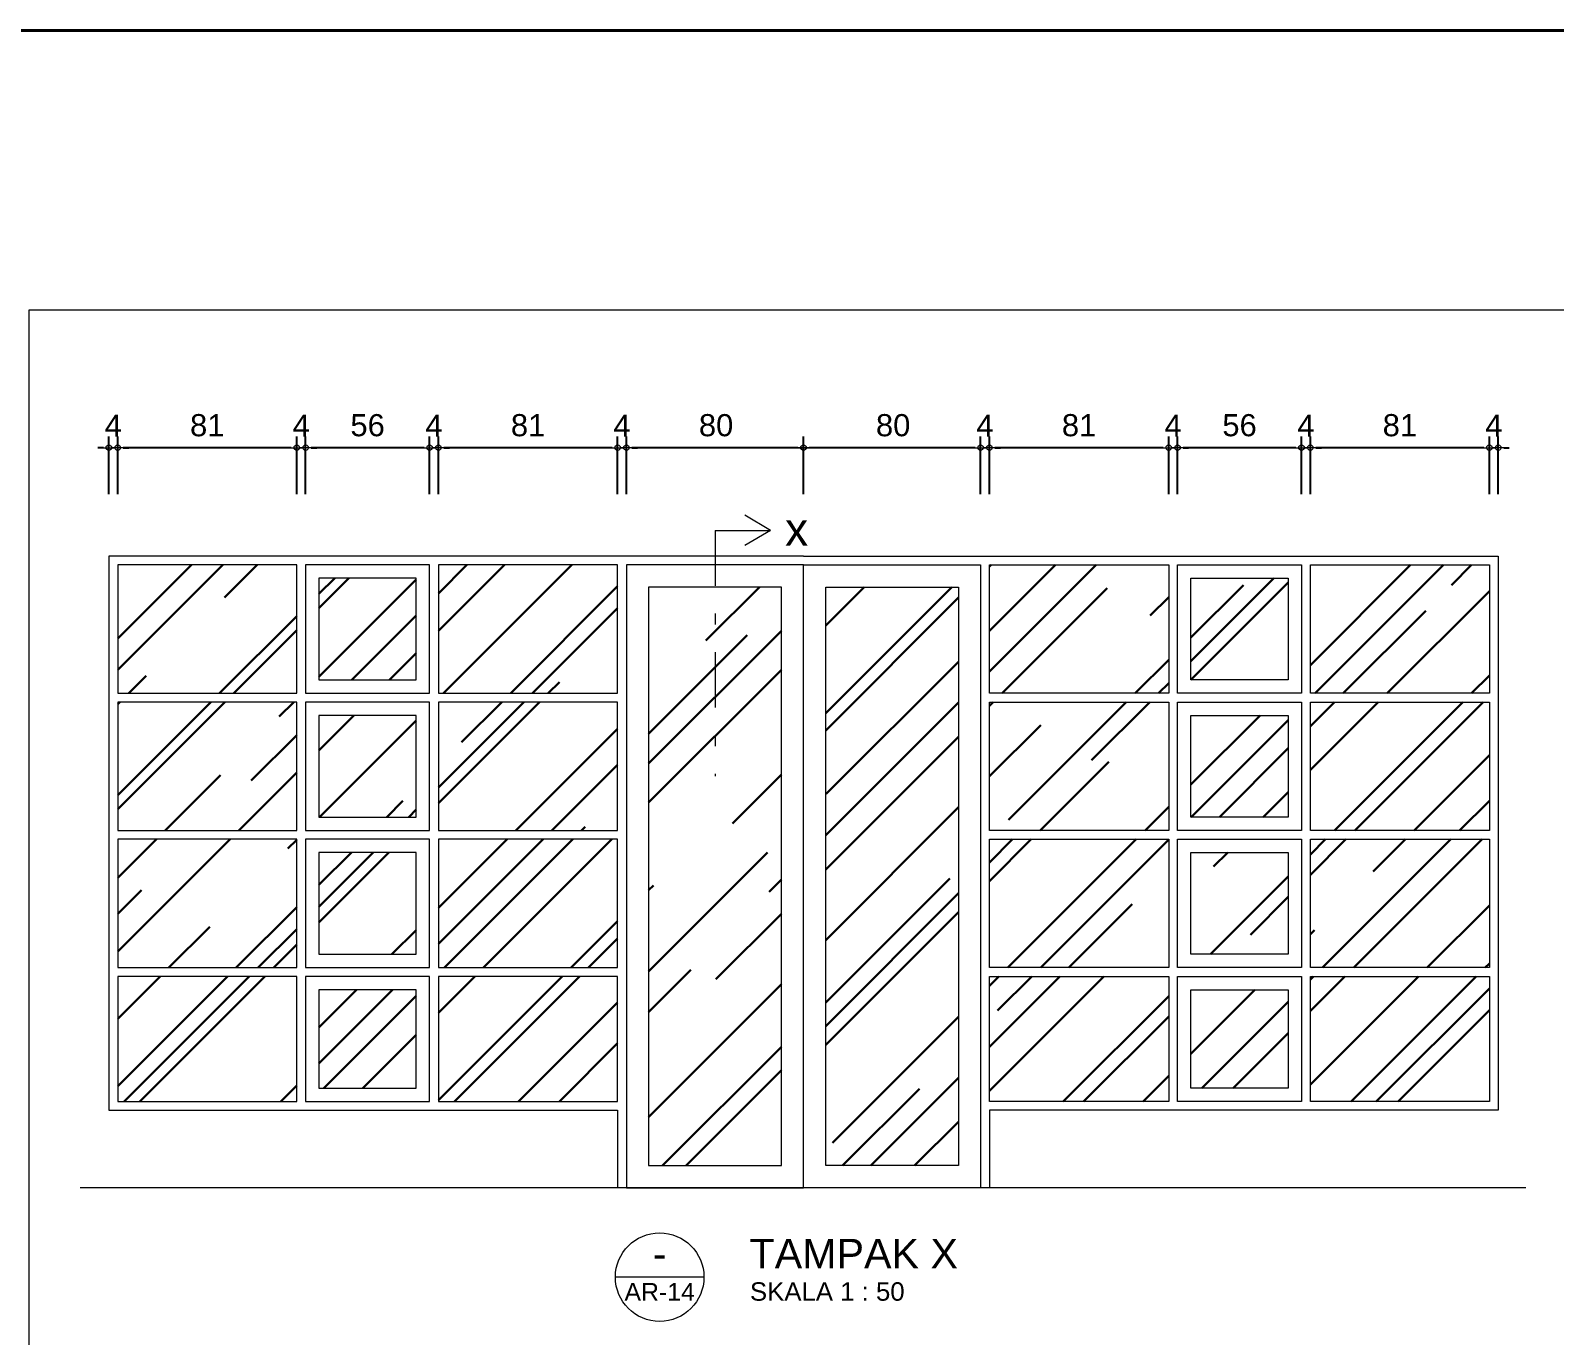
# Model space of a CAD drawing. Header units: inches. Extents: x 249 to 1192, y -18 to 440.
# Drawn here: x 263.62 to 277.4, y 157.69 to 169.49 of the extents above; entities that cross this region are included whole.
import ezdxf
from ezdxf.enums import TextEntityAlignment as Align

# ---------------------------------------------------------------- set-up
doc = ezdxf.new("R2010")
doc.units = ezdxf.units.IN
doc.header["$MEASUREMENT"] = 0
doc.linetypes.add('DASHDOT', pattern=[1, 0.5, -0.25, 0, -0.25])
for name, color, linetype, lineweight in [('GRS KOP', 1, 'Continuous', 40), ('KACA', 141, 'Continuous', 30), ('KOP', 7, 'Continuous', 20), ('KUSEN', 16, 'Continuous', 15), ('NOT', 7, 'Continuous', 9), ('TEXS', 7, 'Continuous', 9)]:
    doc.layers.add(name, color=color, linetype=linetype, lineweight=lineweight)
doc.styles.add('S', font='SIMPLEX', dxfattribs={"width": 1.1})
doc.styles.get("Standard").update_dxf_attribs({"font": 'arial.ttf'})
doc.dimstyles.new('SK-50', dxfattribs={"dimtxt": 0.25, "dimasz": 0.1, "dimexe": 0.1, "dimexo": 0, "dimgap": 0.1, "dimtad": 1, "dimdec": 0, "dimlfac": 50, "dimzin": 12, "dimdsep": 46, "dimtxsty": 'Standard', "dimblk": 'BULAT', "dimcen": 0.1, "dimadec": 0, "dimazin": 3, "dimtfac": 1, "dimtdec": 0, "dimtix": 1, "dimtofl": 0, "dimtmove": 0, "dimatfit": 3, "dimldrblk": 'BULAT', "dimfxl": 0, "dimtolj": 1, "dimtzin": 0, "dimarcsym": 0})

# ---------------------------------------------------------------- blocks, each defined once
blk = doc.blocks.new('KOP-ARS')
at = {"layer": 'GRS KOP'}
blk.add_line((83, 54), (1, 54), dxfattribs=at)
at = {"layer": 'KOP'}
for tag, height, p in [('SUKMA', 0.2, (78, 9.9)), ('1:100', 0.25, (81.3, 5.5)), ('1:100', 0.25, (81.3, 4.9)), ('1:100', 0.25, (81.3, 4.3)), ('AR-01', 0.35, (78.15, 2.7)), ('10', 0.35, (81.3, 2.7)), ('2012', 0.35, (81.3, 1.7))]:
    blk.add_attdef(tag, text='', height=height, dxfattribs=at).set_placement(p, align=Align.MIDDLE)
for p in [(73.7, 5.325), (73.7, 4.725), (73.7, 4.125)]:
    blk.add_attdef('-', p, '', height=0.35, dxfattribs=at)
blk = doc.blocks.new('BULAT')
for p, q in [((-1, 0), (1, 0)), ((0, -1), (0, 1))]:
    blk.add_line(p, q)
blk.add_circle((0, 0), 0.5)
blk = doc.blocks.new('*D564')
at = {"layer": 'DEFPOINTS', "color": 0}
for p in [(264.332, 165.717), (264.332, 165.297), (264.412, 165.297)]:
    blk.add_point(p, dxfattribs=at)
at = {"layer": 'TEXS', "color": 0, "lineweight": -2}
for p, q in [((264.332, 165.297), (264.332, 165.817)), ((264.412, 165.297), (264.412, 165.817)), ((264.282, 165.717), (264.232, 165.717)), ((264.462, 165.717), (264.512, 165.717))]:
    blk.add_line(p, q, dxfattribs=at)
at = {"layer": 'TEXS', "color": 0, "lineweight": -2, "xscale": 0.05, "yscale": 0.05, "zscale": 0.05}
blk.add_blockref('BULAT', (264.332, 165.717), dxfattribs=at)
at = {"layer": 'TEXS', "color": 0, "lineweight": -2, "xscale": 0.05, "yscale": 0.05, "zscale": 0.05, "rotation": 180}
blk.add_blockref('BULAT', (264.412, 165.717), dxfattribs=at)
at = {"layer": 'TEXS', "color": 0, "insert": (264.372, 165.917), "char_height": 0.2, "attachment_point": 5}
blk.add_mtext('\\A1;4', dxfattribs=at)
blk = doc.blocks.new('*D565')
at = {"layer": 'DEFPOINTS', "color": 0}
for p in [(264.412, 165.717), (264.412, 165.297), (266.03, 165.297)]:
    blk.add_point(p, dxfattribs=at)
at = {"layer": 'TEXS', "color": 0, "lineweight": -2}
for p, q in [((264.412, 165.297), (264.412, 165.817)), ((266.03, 165.297), (266.03, 165.817)), ((265.98, 165.717), (264.462, 165.717))]:
    blk.add_line(p, q, dxfattribs=at)
at = {"layer": 'TEXS', "color": 0, "lineweight": -2, "xscale": 0.05, "yscale": 0.05, "zscale": 0.05, "rotation": 180}
blk.add_blockref('BULAT', (264.412, 165.717), dxfattribs=at)
at = {"layer": 'TEXS', "color": 0, "lineweight": -2, "xscale": 0.05, "yscale": 0.05, "zscale": 0.05}
blk.add_blockref('BULAT', (266.03, 165.717), dxfattribs=at)
at = {"layer": 'TEXS', "color": 0, "insert": (265.221, 165.919), "char_height": 0.2, "attachment_point": 5}
blk.add_mtext('\\A1;81', dxfattribs=at)
blk = doc.blocks.new('*D566')
at = {"layer": 'DEFPOINTS', "color": 0}
for p in [(266.03, 165.717), (266.03, 165.297), (266.11, 165.297)]:
    blk.add_point(p, dxfattribs=at)
at = {"layer": 'TEXS', "color": 0, "lineweight": -2}
for p, q in [((266.03, 165.297), (266.03, 165.817)), ((266.11, 165.297), (266.11, 165.817)), ((265.98, 165.717), (265.93, 165.717)), ((266.16, 165.717), (266.21, 165.717))]:
    blk.add_line(p, q, dxfattribs=at)
at = {"layer": 'TEXS', "color": 0, "lineweight": -2, "xscale": 0.05, "yscale": 0.05, "zscale": 0.05}
blk.add_blockref('BULAT', (266.03, 165.717), dxfattribs=at)
at = {"layer": 'TEXS', "color": 0, "lineweight": -2, "xscale": 0.05, "yscale": 0.05, "zscale": 0.05, "rotation": 180}
blk.add_blockref('BULAT', (266.11, 165.717), dxfattribs=at)
at = {"layer": 'TEXS', "color": 0, "insert": (266.07, 165.917), "char_height": 0.2, "attachment_point": 5}
blk.add_mtext('\\A1;4', dxfattribs=at)
blk = doc.blocks.new('*D567')
at = {"layer": 'DEFPOINTS', "color": 0}
for p in [(266.11, 165.717), (266.11, 165.297), (267.23, 165.297)]:
    blk.add_point(p, dxfattribs=at)
at = {"layer": 'TEXS', "color": 0, "lineweight": -2}
for p, q in [((266.11, 165.297), (266.11, 165.817)), ((267.23, 165.297), (267.23, 165.817)), ((267.18, 165.717), (266.16, 165.717))]:
    blk.add_line(p, q, dxfattribs=at)
at = {"layer": 'TEXS', "color": 0, "lineweight": -2, "xscale": 0.05, "yscale": 0.05, "zscale": 0.05, "rotation": 180}
blk.add_blockref('BULAT', (266.11, 165.717), dxfattribs=at)
at = {"layer": 'TEXS', "color": 0, "lineweight": -2, "xscale": 0.05, "yscale": 0.05, "zscale": 0.05}
blk.add_blockref('BULAT', (267.23, 165.717), dxfattribs=at)
at = {"layer": 'TEXS', "color": 0, "insert": (266.67, 165.919), "char_height": 0.2, "attachment_point": 5}
blk.add_mtext('\\A1;56', dxfattribs=at)
blk = doc.blocks.new('*D568')
at = {"layer": 'DEFPOINTS', "color": 0}
for p in [(267.23, 165.717), (267.23, 165.297), (267.31, 165.297)]:
    blk.add_point(p, dxfattribs=at)
at = {"layer": 'TEXS', "color": 0, "lineweight": -2}
for p, q in [((267.23, 165.297), (267.23, 165.817)), ((267.31, 165.297), (267.31, 165.817)), ((267.18, 165.717), (267.13, 165.717)), ((267.36, 165.717), (267.41, 165.717))]:
    blk.add_line(p, q, dxfattribs=at)
at = {"layer": 'TEXS', "color": 0, "lineweight": -2, "xscale": 0.05, "yscale": 0.05, "zscale": 0.05}
blk.add_blockref('BULAT', (267.23, 165.717), dxfattribs=at)
at = {"layer": 'TEXS', "color": 0, "lineweight": -2, "xscale": 0.05, "yscale": 0.05, "zscale": 0.05, "rotation": 180}
blk.add_blockref('BULAT', (267.31, 165.717), dxfattribs=at)
at = {"layer": 'TEXS', "color": 0, "insert": (267.27, 165.917), "char_height": 0.2, "attachment_point": 5}
blk.add_mtext('\\A1;4', dxfattribs=at)
blk = doc.blocks.new('*D569')
at = {"layer": 'DEFPOINTS', "color": 0}
for p in [(267.31, 165.717), (267.31, 165.297), (268.929, 165.297)]:
    blk.add_point(p, dxfattribs=at)
at = {"layer": 'TEXS', "color": 0, "lineweight": -2}
for p, q in [((267.31, 165.297), (267.31, 165.817)), ((268.929, 165.297), (268.929, 165.817)), ((268.879, 165.717), (267.36, 165.717))]:
    blk.add_line(p, q, dxfattribs=at)
at = {"layer": 'TEXS', "color": 0, "lineweight": -2, "xscale": 0.05, "yscale": 0.05, "zscale": 0.05, "rotation": 180}
blk.add_blockref('BULAT', (267.31, 165.717), dxfattribs=at)
at = {"layer": 'TEXS', "color": 0, "lineweight": -2, "xscale": 0.05, "yscale": 0.05, "zscale": 0.05}
blk.add_blockref('BULAT', (268.929, 165.717), dxfattribs=at)
at = {"layer": 'TEXS', "color": 0, "insert": (268.12, 165.919), "char_height": 0.2, "attachment_point": 5}
blk.add_mtext('\\A1;81', dxfattribs=at)
blk = doc.blocks.new('*D570')
at = {"layer": 'DEFPOINTS', "color": 0}
for p in [(268.929, 165.717), (268.929, 165.297), (269.009, 165.297)]:
    blk.add_point(p, dxfattribs=at)
at = {"layer": 'TEXS', "color": 0, "lineweight": -2}
for p, q in [((268.929, 165.297), (268.929, 165.817)), ((269.009, 165.297), (269.009, 165.817)), ((268.879, 165.717), (268.829, 165.717)), ((269.059, 165.717), (269.109, 165.717))]:
    blk.add_line(p, q, dxfattribs=at)
at = {"layer": 'TEXS', "color": 0, "lineweight": -2, "xscale": 0.05, "yscale": 0.05, "zscale": 0.05}
blk.add_blockref('BULAT', (268.929, 165.717), dxfattribs=at)
at = {"layer": 'TEXS', "color": 0, "lineweight": -2, "xscale": 0.05, "yscale": 0.05, "zscale": 0.05, "rotation": 180}
blk.add_blockref('BULAT', (269.009, 165.717), dxfattribs=at)
at = {"layer": 'TEXS', "color": 0, "insert": (268.969, 165.917), "char_height": 0.2, "attachment_point": 5}
blk.add_mtext('\\A1;4', dxfattribs=at)
blk = doc.blocks.new('*D571')
at = {"layer": 'DEFPOINTS', "color": 0}
for p in [(269.009, 165.717), (269.009, 165.297), (270.609, 165.297)]:
    blk.add_point(p, dxfattribs=at)
at = {"layer": 'TEXS', "color": 0, "lineweight": -2}
for p, q in [((269.009, 165.297), (269.009, 165.817)), ((270.609, 165.297), (270.609, 165.817)), ((270.559, 165.717), (269.059, 165.717))]:
    blk.add_line(p, q, dxfattribs=at)
at = {"layer": 'TEXS', "color": 0, "lineweight": -2, "xscale": 0.05, "yscale": 0.05, "zscale": 0.05, "rotation": 180}
blk.add_blockref('BULAT', (269.009, 165.717), dxfattribs=at)
at = {"layer": 'TEXS', "color": 0, "lineweight": -2, "xscale": 0.05, "yscale": 0.05, "zscale": 0.05}
blk.add_blockref('BULAT', (270.609, 165.717), dxfattribs=at)
at = {"layer": 'TEXS', "color": 0, "insert": (269.819, 165.919), "char_height": 0.2, "attachment_point": 5}
blk.add_mtext('\\A1;80', dxfattribs=at)
blk = doc.blocks.new('*D572')
at = {"layer": 'DEFPOINTS', "color": 0}
for p in [(270.609, 165.717), (270.609, 165.297), (272.209, 165.297)]:
    blk.add_point(p, dxfattribs=at)
at = {"layer": 'TEXS', "color": 0, "lineweight": -2}
for p, q in [((270.609, 165.297), (270.609, 165.817)), ((272.209, 165.297), (272.209, 165.817)), ((272.159, 165.717), (270.659, 165.717))]:
    blk.add_line(p, q, dxfattribs=at)
at = {"layer": 'TEXS', "color": 0, "lineweight": -2, "xscale": 0.05, "yscale": 0.05, "zscale": 0.05, "rotation": 180}
blk.add_blockref('BULAT', (270.609, 165.717), dxfattribs=at)
at = {"layer": 'TEXS', "color": 0, "lineweight": -2, "xscale": 0.05, "yscale": 0.05, "zscale": 0.05}
blk.add_blockref('BULAT', (272.209, 165.717), dxfattribs=at)
at = {"layer": 'TEXS', "color": 0, "insert": (271.419, 165.919), "char_height": 0.2, "attachment_point": 5}
blk.add_mtext('\\A1;80', dxfattribs=at)
blk = doc.blocks.new('*D573')
at = {"layer": 'DEFPOINTS', "color": 0}
for p in [(272.209, 165.717), (272.209, 165.297), (272.289, 165.297)]:
    blk.add_point(p, dxfattribs=at)
at = {"layer": 'TEXS', "color": 0, "lineweight": -2}
for p, q in [((272.209, 165.297), (272.209, 165.817)), ((272.289, 165.297), (272.289, 165.817)), ((272.159, 165.717), (272.109, 165.717)), ((272.339, 165.717), (272.389, 165.717))]:
    blk.add_line(p, q, dxfattribs=at)
at = {"layer": 'TEXS', "color": 0, "lineweight": -2, "xscale": 0.05, "yscale": 0.05, "zscale": 0.05}
blk.add_blockref('BULAT', (272.209, 165.717), dxfattribs=at)
at = {"layer": 'TEXS', "color": 0, "lineweight": -2, "xscale": 0.05, "yscale": 0.05, "zscale": 0.05, "rotation": 180}
blk.add_blockref('BULAT', (272.289, 165.717), dxfattribs=at)
at = {"layer": 'TEXS', "color": 0, "insert": (272.249, 165.917), "char_height": 0.2, "attachment_point": 5}
blk.add_mtext('\\A1;4', dxfattribs=at)
blk = doc.blocks.new('*D574')
at = {"layer": 'DEFPOINTS', "color": 0}
for p in [(272.289, 165.717), (272.289, 165.297), (273.909, 165.297)]:
    blk.add_point(p, dxfattribs=at)
at = {"layer": 'TEXS', "color": 0, "lineweight": -2}
for p, q in [((272.289, 165.297), (272.289, 165.817)), ((273.909, 165.297), (273.909, 165.817)), ((273.859, 165.717), (272.339, 165.717))]:
    blk.add_line(p, q, dxfattribs=at)
at = {"layer": 'TEXS', "color": 0, "lineweight": -2, "xscale": 0.05, "yscale": 0.05, "zscale": 0.05, "rotation": 180}
blk.add_blockref('BULAT', (272.289, 165.717), dxfattribs=at)
at = {"layer": 'TEXS', "color": 0, "lineweight": -2, "xscale": 0.05, "yscale": 0.05, "zscale": 0.05}
blk.add_blockref('BULAT', (273.909, 165.717), dxfattribs=at)
at = {"layer": 'TEXS', "color": 0, "insert": (273.099, 165.919), "char_height": 0.2, "attachment_point": 5}
blk.add_mtext('\\A1;81', dxfattribs=at)
blk = doc.blocks.new('*D575')
at = {"layer": 'DEFPOINTS', "color": 0}
for p in [(273.909, 165.717), (273.909, 165.297), (273.989, 165.297)]:
    blk.add_point(p, dxfattribs=at)
at = {"layer": 'TEXS', "color": 0, "lineweight": -2}
for p, q in [((273.909, 165.297), (273.909, 165.817)), ((273.989, 165.297), (273.989, 165.817)), ((273.859, 165.717), (273.809, 165.717)), ((274.039, 165.717), (274.089, 165.717))]:
    blk.add_line(p, q, dxfattribs=at)
at = {"layer": 'TEXS', "color": 0, "lineweight": -2, "xscale": 0.05, "yscale": 0.05, "zscale": 0.05}
blk.add_blockref('BULAT', (273.909, 165.717), dxfattribs=at)
at = {"layer": 'TEXS', "color": 0, "lineweight": -2, "xscale": 0.05, "yscale": 0.05, "zscale": 0.05, "rotation": 180}
blk.add_blockref('BULAT', (273.989, 165.717), dxfattribs=at)
at = {"layer": 'TEXS', "color": 0, "insert": (273.949, 165.917), "char_height": 0.2, "attachment_point": 5}
blk.add_mtext('\\A1;4', dxfattribs=at)
blk = doc.blocks.new('*D576')
at = {"layer": 'DEFPOINTS', "color": 0}
for p in [(273.989, 165.717), (273.989, 165.297), (275.109, 165.297)]:
    blk.add_point(p, dxfattribs=at)
at = {"layer": 'TEXS', "color": 0, "lineweight": -2}
for p, q in [((273.989, 165.297), (273.989, 165.817)), ((275.109, 165.297), (275.109, 165.817)), ((275.059, 165.717), (274.039, 165.717))]:
    blk.add_line(p, q, dxfattribs=at)
at = {"layer": 'TEXS', "color": 0, "lineweight": -2, "xscale": 0.05, "yscale": 0.05, "zscale": 0.05, "rotation": 180}
blk.add_blockref('BULAT', (273.989, 165.717), dxfattribs=at)
at = {"layer": 'TEXS', "color": 0, "lineweight": -2, "xscale": 0.05, "yscale": 0.05, "zscale": 0.05}
blk.add_blockref('BULAT', (275.109, 165.717), dxfattribs=at)
at = {"layer": 'TEXS', "color": 0, "insert": (274.549, 165.919), "char_height": 0.2, "attachment_point": 5}
blk.add_mtext('\\A1;56', dxfattribs=at)
blk = doc.blocks.new('*D577')
at = {"layer": 'DEFPOINTS', "color": 0}
for p in [(275.109, 165.717), (275.109, 165.297), (275.189, 165.297)]:
    blk.add_point(p, dxfattribs=at)
at = {"layer": 'TEXS', "color": 0, "lineweight": -2}
for p, q in [((275.109, 165.297), (275.109, 165.817)), ((275.189, 165.297), (275.189, 165.817)), ((275.059, 165.717), (275.009, 165.717)), ((275.239, 165.717), (275.289, 165.717))]:
    blk.add_line(p, q, dxfattribs=at)
at = {"layer": 'TEXS', "color": 0, "lineweight": -2, "xscale": 0.05, "yscale": 0.05, "zscale": 0.05}
blk.add_blockref('BULAT', (275.109, 165.717), dxfattribs=at)
at = {"layer": 'TEXS', "color": 0, "lineweight": -2, "xscale": 0.05, "yscale": 0.05, "zscale": 0.05, "rotation": 180}
blk.add_blockref('BULAT', (275.189, 165.717), dxfattribs=at)
at = {"layer": 'TEXS', "color": 0, "insert": (275.149, 165.917), "char_height": 0.2, "attachment_point": 5}
blk.add_mtext('\\A1;4', dxfattribs=at)
blk = doc.blocks.new('*D578')
at = {"layer": 'DEFPOINTS', "color": 0}
for p in [(275.189, 165.717), (275.189, 165.297), (276.807, 165.297)]:
    blk.add_point(p, dxfattribs=at)
at = {"layer": 'TEXS', "color": 0, "lineweight": -2}
for p, q in [((275.189, 165.297), (275.189, 165.817)), ((276.807, 165.297), (276.807, 165.817)), ((276.757, 165.717), (275.239, 165.717))]:
    blk.add_line(p, q, dxfattribs=at)
at = {"layer": 'TEXS', "color": 0, "lineweight": -2, "xscale": 0.05, "yscale": 0.05, "zscale": 0.05, "rotation": 180}
blk.add_blockref('BULAT', (275.189, 165.717), dxfattribs=at)
at = {"layer": 'TEXS', "color": 0, "lineweight": -2, "xscale": 0.05, "yscale": 0.05, "zscale": 0.05}
blk.add_blockref('BULAT', (276.807, 165.717), dxfattribs=at)
at = {"layer": 'TEXS', "color": 0, "insert": (275.998, 165.919), "char_height": 0.2, "attachment_point": 5}
blk.add_mtext('\\A1;81', dxfattribs=at)
blk = doc.blocks.new('*D579')
at = {"layer": 'DEFPOINTS', "color": 0}
for p in [(276.807, 165.717), (276.807, 165.297), (276.887, 165.297)]:
    blk.add_point(p, dxfattribs=at)
at = {"layer": 'TEXS', "color": 0, "lineweight": -2}
for p, q in [((276.807, 165.297), (276.807, 165.817)), ((276.887, 165.297), (276.887, 165.817)), ((276.757, 165.717), (276.707, 165.717)), ((276.937, 165.717), (276.987, 165.717))]:
    blk.add_line(p, q, dxfattribs=at)
at = {"layer": 'TEXS', "color": 0, "lineweight": -2, "xscale": 0.05, "yscale": 0.05, "zscale": 0.05}
blk.add_blockref('BULAT', (276.807, 165.717), dxfattribs=at)
at = {"layer": 'TEXS', "color": 0, "lineweight": -2, "xscale": 0.05, "yscale": 0.05, "zscale": 0.05, "rotation": 180}
blk.add_blockref('BULAT', (276.887, 165.717), dxfattribs=at)
at = {"layer": 'TEXS', "color": 0, "insert": (276.847, 165.917), "char_height": 0.2, "attachment_point": 5}
blk.add_mtext('\\A1;4', dxfattribs=at)
blk = doc.blocks.new('Ndtpd')
blk.add_line((0.747, 0), (-0.747, 0))
blk.add_circle((0, 0), 0.747)
at = {"color": 10, "style": 'S', "width": 1.1, "flags": 4}
blk.add_attdef('NO', text='', height=0.5, dxfattribs=at).set_placement((0, 0.148), align=Align.CENTER)
blk.add_attdef('NDTPD', (1.516, 0.148), '', height=0.5, dxfattribs=at)
at = {"color": 5, "style": 'S', "width": 1.1, "flags": 4}
blk.add_attdef('NOLBR', text='', height=0.3, dxfattribs=at).set_placement((0, -0.398), align=Align.CENTER)
blk.add_attdef('SKALA', (1.523, -0.398), '', height=0.3, dxfattribs=at)

msp = doc.modelspace()

# ---------------------------------------------------------------- hatches: boundary and pattern name
at = {"layer": 'KACA'}
h = msp.add_hatch(dxfattribs=at)
h.set_pattern_fill('AR-RROOF', color=256, angle=45, style=0)
h.set_pattern_definition([(45, (-90.5258, -210.7459), (0.8485281, 2.2627417), [15, -2, 5, -1]), (45, (-89.9389, -209.4518), (-1.6475588, 0.2333452), [3, -0.33, 6, -0.75]), (45, (-90.77326, -209.79126), (3.2031937, 4.1507168), [8, -1.4, 4, -1])])
h.paths.add_polyline_path([(266.0298, 164.6574), (264.4122, 164.6574), (264.4122, 163.4974), (266.0298, 163.4974)])
h.paths.add_polyline_path([(267.1098, 164.5374), (266.2298, 164.5374), (266.2298, 163.6174), (267.1098, 163.6174)])
h.paths.add_polyline_path([(268.9294, 164.6574), (267.3098, 164.6574), (267.3098, 163.4974), (268.9294, 163.4974)])
h.paths.add_polyline_path([(266.0298, 163.4174), (264.4122, 163.4174), (264.4122, 162.2574), (266.0298, 162.2574)])
h.paths.add_polyline_path([(267.1098, 163.2974), (266.2298, 163.2974), (266.2298, 162.3774), (267.1098, 162.3774)])
h.paths.add_polyline_path([(266.0298, 162.1774), (264.4122, 162.1774), (264.4122, 161.0174), (266.0298, 161.0174)])
h.paths.add_polyline_path([(266.0298, 160.9374), (264.4122, 160.9374), (264.4122, 159.8074), (266.0298, 159.8074)])
h.paths.add_polyline_path([(267.1098, 160.8174), (266.2298, 160.8174), (266.2298, 159.9274), (267.1098, 159.9274)])
h.paths.add_polyline_path([(267.1098, 162.0574), (266.2298, 162.0574), (266.2298, 161.1374), (267.1098, 161.1374)])
h.paths.add_polyline_path([(268.9294, 163.4174), (267.3098, 163.4174), (267.3098, 162.2574), (268.9294, 162.2574)])
h.paths.add_polyline_path([(268.9294, 162.1774), (267.3098, 162.1774), (267.3098, 161.0174), (268.9294, 161.0174)])
h.paths.add_polyline_path([(268.9294, 160.9374), (267.3098, 160.9374), (267.3098, 159.8074), (268.9294, 159.8074)])
h.paths.add_polyline_path([(269.2094, 159.2274), (270.4094, 159.2274), (270.4094, 164.4574), (269.2094, 164.4574)])
h.paths.add_polyline_path([(272.0094, 159.2274), (270.8094, 159.2274), (270.8094, 164.4574), (272.0094, 164.4574)])
h.paths.add_polyline_path([(272.2894, 160.9374), (273.909, 160.9374), (273.909, 159.8074), (272.2894, 159.8074)])
h.paths.add_polyline_path([(274.109, 160.8174), (274.989, 160.8174), (274.989, 159.9274), (274.109, 159.9274)])
h.paths.add_polyline_path([(275.189, 160.9374), (276.8066, 160.9374), (276.8066, 159.8074), (275.189, 159.8074)])
h.paths.add_polyline_path([(274.109, 162.0574), (274.989, 162.0574), (274.989, 161.1374), (274.109, 161.1374)])
h.paths.add_polyline_path([(272.2894, 162.1774), (273.909, 162.1774), (273.909, 161.0174), (272.2894, 161.0174)])
h.paths.add_polyline_path([(275.189, 162.1774), (276.8066, 162.1774), (276.8066, 161.0174), (275.189, 161.0174)])
h.paths.add_polyline_path([(275.189, 163.4174), (276.8066, 163.4174), (276.8066, 162.2574), (275.189, 162.2574)])
h.paths.add_polyline_path([(274.109, 163.2974), (274.989, 163.2974), (274.989, 162.3774), (274.109, 162.3774)])
h.paths.add_polyline_path([(272.2894, 163.4174), (273.909, 163.4174), (273.909, 162.2574), (272.2894, 162.2574)])
h.paths.add_polyline_path([(275.189, 164.6574), (276.8066, 164.6574), (276.8066, 163.4974), (275.189, 163.4974)])
h.paths.add_polyline_path([(274.109, 164.5374), (274.989, 164.5374), (274.989, 163.6174), (274.109, 163.6174)])
h.paths.add_polyline_path([(272.2894, 164.6574), (273.909, 164.6574), (273.909, 163.4974), (272.2894, 163.4974)])

# ---------------------------------------------------------------- linework, layer by layer
at = {"layer": 'KUSEN', "color": 4}
msp.add_line((277.1366, 159.0274), (264.0734, 159.0274), dxfattribs=at)
at = {"layer": 'KUSEN'}
for points in [[(270.6094, 164.7374), (264.3322, 164.7374), (264.3322, 159.7274), (268.9294, 159.7274), (268.9294, 159.0274)], [(270.6094, 164.7374), (276.8866, 164.7374), (276.8866, 159.7274), (272.2894, 159.7274), (272.2894, 159.0274)]]:
    msp.add_lwpolyline(points, dxfattribs=at)
for points in [[(266.0298, 164.6574), (264.4122, 164.6574), (264.4122, 163.4974), (266.0298, 163.4974)], [(267.2298, 164.6574), (266.1098, 164.6574), (266.1098, 163.4974), (267.2298, 163.4974)], [(268.9294, 164.6574), (267.3098, 164.6574), (267.3098, 163.4974), (268.9294, 163.4974)], [(269.0094, 159.0274), (270.6094, 159.0274), (270.6094, 164.6574), (269.0094, 164.6574)], [(272.2094, 159.0274), (270.6094, 159.0274), (270.6094, 164.6574), (272.2094, 164.6574)], [(272.2894, 164.6574), (273.909, 164.6574), (273.909, 163.4974), (272.2894, 163.4974)], [(273.989, 164.6574), (275.109, 164.6574), (275.109, 163.4974), (273.989, 163.4974)], [(275.189, 164.6574), (276.8066, 164.6574), (276.8066, 163.4974), (275.189, 163.4974)], [(267.1098, 164.5374), (266.2298, 164.5374), (266.2298, 163.6174), (267.1098, 163.6174)], [(269.2094, 159.2274), (270.4094, 159.2274), (270.4094, 164.4574), (269.2094, 164.4574)], [(272.0094, 159.2274), (270.8094, 159.2274), (270.8094, 164.4574), (272.0094, 164.4574)], [(274.109, 164.5374), (274.989, 164.5374), (274.989, 163.6174), (274.109, 163.6174)], [(266.0298, 163.4174), (264.4122, 163.4174), (264.4122, 162.2574), (266.0298, 162.2574)], [(267.2298, 163.4174), (266.1098, 163.4174), (266.1098, 162.2574), (267.2298, 162.2574)], [(268.9294, 163.4174), (267.3098, 163.4174), (267.3098, 162.2574), (268.9294, 162.2574)], [(272.2894, 163.4174), (273.909, 163.4174), (273.909, 162.2574), (272.2894, 162.2574)], [(273.989, 163.4174), (275.109, 163.4174), (275.109, 162.2574), (273.989, 162.2574)], [(275.189, 163.4174), (276.8066, 163.4174), (276.8066, 162.2574), (275.189, 162.2574)], [(267.1098, 163.2974), (266.2298, 163.2974), (266.2298, 162.3774), (267.1098, 162.3774)], [(274.109, 163.2974), (274.989, 163.2974), (274.989, 162.3774), (274.109, 162.3774)], [(266.0298, 162.1774), (264.4122, 162.1774), (264.4122, 161.0174), (266.0298, 161.0174)], [(267.2298, 162.1774), (266.1098, 162.1774), (266.1098, 161.0174), (267.2298, 161.0174)], [(268.9294, 162.1774), (267.3098, 162.1774), (267.3098, 161.0174), (268.9294, 161.0174)], [(272.2894, 162.1774), (273.909, 162.1774), (273.909, 161.0174), (272.2894, 161.0174)], [(273.989, 162.1774), (275.109, 162.1774), (275.109, 161.0174), (273.989, 161.0174)], [(275.189, 162.1774), (276.8066, 162.1774), (276.8066, 161.0174), (275.189, 161.0174)], [(267.1098, 162.0574), (266.2298, 162.0574), (266.2298, 161.1374), (267.1098, 161.1374)], [(274.109, 162.0574), (274.989, 162.0574), (274.989, 161.1374), (274.109, 161.1374)], [(266.0298, 160.9374), (264.4122, 160.9374), (264.4122, 159.8074), (266.0298, 159.8074)], [(267.2298, 160.9374), (266.1098, 160.9374), (266.1098, 159.8074), (267.2298, 159.8074)], [(268.9294, 160.9374), (267.3098, 160.9374), (267.3098, 159.8074), (268.9294, 159.8074)], [(272.2894, 160.9374), (273.909, 160.9374), (273.909, 159.8074), (272.2894, 159.8074)], [(273.989, 160.9374), (275.109, 160.9374), (275.109, 159.8074), (273.989, 159.8074)], [(275.189, 160.9374), (276.8066, 160.9374), (276.8066, 159.8074), (275.189, 159.8074)], [(267.1098, 160.8174), (266.2298, 160.8174), (266.2298, 159.9274), (267.1098, 159.9274)], [(274.109, 160.8174), (274.989, 160.8174), (274.989, 159.9274), (274.109, 159.9274)]]:
    msp.add_lwpolyline(points, close=True, dxfattribs=at)
at = {"layer": 'NOT'}
for q in [(270.0792, 165.1061), (270.0792, 164.8319)]:
    msp.add_line((270.3094, 164.969), q, dxfattribs=at)
at = {"layer": 'NOT', "linetype": 'DASHDOT'}
for q in [(269.8094, 162.7474), (270.3094, 164.969)]:
    msp.add_line((269.8094, 164.969), q, dxfattribs=at)
at = {"layer": 'TEXS'}
msp.add_lwpolyline([(263.6083, 146.9242), (282.1693, 146.9242), (282.1693, 166.9609), (263.6083, 166.9609)], close=True, dxfattribs=at)

# ---------------------------------------------------------------- block references
at = {"layer": 'KOP'}
msp.add_blockref('KOP-ARS', (249.2179, 115.4885), dxfattribs=at)
at = {"layer": 'NOT', "lineweight": 0}
ref = msp.add_blockref('Ndtpd', (269.3094, 158.2193), dxfattribs=dict(at, xscale=0.5354752342703932, yscale=0.5354752342703932, zscale=0.5354752342703932))
ref.add_attrib('NO', '-', dxfattribs={"layer": '0', "height": 0.2667, "flags": 4}).set_placement((269.3092, 158.2983), align=Align.CENTER)
ref.add_attrib('NDTPD', 'TAMPAK X', (270.1212, 158.2983), dxfattribs={"layer": '0', "height": 0.26667, "flags": 4})
ref.add_attrib('NOLBR', 'AR-14', dxfattribs={"layer": '0', "height": 0.16064, "flags": 4}).set_placement((269.3092, 158.006), align=Align.CENTER)
ref.add_attrib('SKALA', 'SKALA 1 : 50', (270.125, 158.006), dxfattribs={"layer": '0', "height": 0.166667, "flags": 4})

# ---------------------------------------------------------------- texts
at = {"layer": 'NOT', "insert": (270.3767, 165.1304), "char_height": 0.3, "attachment_point": 1}
msp.add_mtext_dynamic_manual_height_columns('\\pi0.065342;x', width=0.334095, gutter_width=1.25, heights=[0], dxfattribs=at)

# ---------------------------------------------------------------- dimensions: what is measured, and where the dimension line sits
at = {"layer": 'TEXS'}
for base, p1, p2, picture, middle in [((264.3322, 165.7169), (264.4122, 165.2974), (264.3322, 165.2974), '*D564', (264.3722, 165.7169)), ((264.4122, 165.7169), (266.0298, 165.2974), (264.4122, 165.2974), '*D565', (265.221, 165.7169)), ((266.0298, 165.7169), (266.1098, 165.2974), (266.0298, 165.2974), '*D566', (266.0698, 165.7169)), ((266.1098, 165.7169), (267.2298, 165.2974), (266.1098, 165.2974), '*D567', (266.6698, 165.7169)), ((267.2298, 165.7169), (267.3098, 165.2974), (267.2298, 165.2974), '*D568', (267.2698, 165.7169)), ((267.3098, 165.7169), (268.9294, 165.2974), (267.3098, 165.2974), '*D569', (268.1196, 165.7169)), ((268.9294, 165.7169), (269.0094, 165.2974), (268.9294, 165.2974), '*D570', (268.9694, 165.7169)), ((269.0094, 165.7169), (270.6094, 165.2974), (269.0094, 165.2974), '*D571', (269.8192, 165.7169)), ((270.6094, 165.7169), (272.2094, 165.2974), (270.6094, 165.2974), '*D572', (271.4192, 165.7169)), ((272.2094, 165.7169), (272.2894, 165.2974), (272.2094, 165.2974), '*D573', (272.2494, 165.7169)), ((272.2894, 165.7169), (273.909, 165.2974), (272.2894, 165.2974), '*D574', (273.0992, 165.7169)), ((273.909, 165.7169), (273.989, 165.2974), (273.909, 165.2974), '*D575', (273.949, 165.7169)), ((273.989, 165.7169), (275.109, 165.2974), (273.989, 165.2974), '*D576', (274.549, 165.7169)), ((275.109, 165.7169), (275.189, 165.2974), (275.109, 165.2974), '*D577', (275.149, 165.7169)), ((275.189, 165.7169), (276.8066, 165.2974), (275.189, 165.2974), '*D578', (275.9978, 165.7169)), ((276.8066, 165.7169), (276.8866, 165.2974), (276.8066, 165.2974), '*D579', (276.8466, 165.7169))]:
    dim = msp.add_linear_dim(base=base, p1=p1, p2=p2, angle=180, dimstyle='SK-50', override={"dimtxt": 0.2, "dimasz": 0.05}, dxfattribs=at)
    dim.commit()
    dim.dimension.update_dxf_attribs({"geometry": picture, "text_midpoint": middle, "dimtype": 160})

doc.saveas('drawing.dxf')
